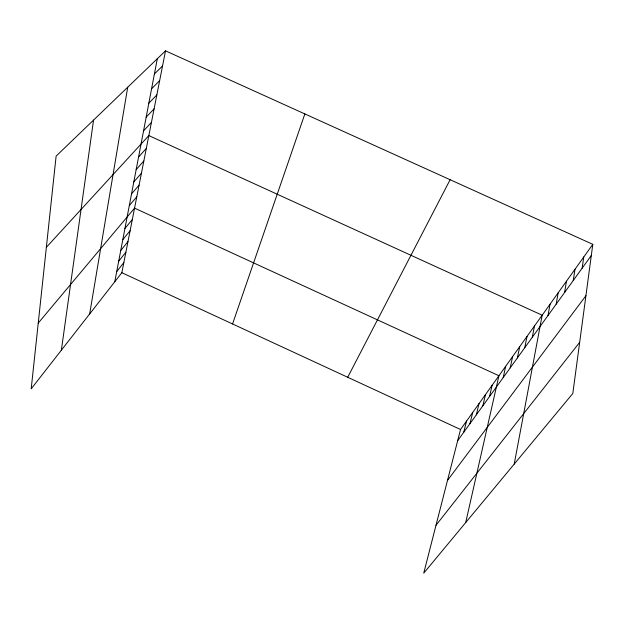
<?xml version="1.0" encoding="UTF-8"?>
<svg xmlns="http://www.w3.org/2000/svg" width="624" height="624" viewBox="0 0 624 624"><rect width="100%" height="100%" fill="white"/><g stroke="black" fill="none" stroke-linecap="round" stroke-linejoin="round"><path stroke-width="0.94" d="M592.8 244.335L572.824 393.455L423.735 573.16L460.535 429.499L592.8 244.335L165.516 50.84L56.121 156.117L31.2 388.838L121.844 272.711L165.516 50.84M61.363 350.197L93.545 120.104M582.153 268.164L583.768 256.979M573.261 280.496L574.985 269.272M564.611 292.477L566.444 281.229M89.661 313.942L127.717 87.22M556.195 304.138L558.137 292.867M548.012 315.479L550.048 304.184M514.223 464.092L542.17 315.214L148.832 135.587L46.355 247.315M114.777 281.759L157.31 58.742M532.288 337.272L534.495 325.954M524.737 347.74L527.015 336.422M517.374 357.942L519.73 346.624M510.198 367.887L512.624 356.577M503.201 377.582L505.697 366.28M465.699 522.569L498.935 375.742L134.55 208.127L38.243 323.084M489.52 396.536L492.141 385.258M482.836 405.803L485.503 394.54M476.315 414.843L479.037 403.595M469.95 423.665L472.719 412.441M463.733 432.276L466.557 421.067M232.557 323.965L304.855 113.942M347.708 377.27L450.122 179.72M457.673 440.677L591.31 255.481M447.486 480.433L585.913 295.737M435.997 525.283L579.673 342.319M116.711 271.604L123.833 262.571M118.693 261.206L125.876 252.197M120.728 250.552L127.967 241.574M122.811 239.639L130.112 230.693M124.94 228.454L132.304 219.554M129.301 205.592L136.789 196.771M131.531 193.908L139.082 185.141M133.817 181.919L141.43 173.215M136.157 169.634L143.832 160.984M138.567 157.03L146.305 148.45M143.567 130.814L151.437 122.39M146.164 117.172L154.105 108.833M148.84 103.163L156.842 94.926M151.585 88.764L159.658 80.629M154.409 73.967L162.544 65.941M121.844 272.711L460.535 429.499"/></g></svg>
